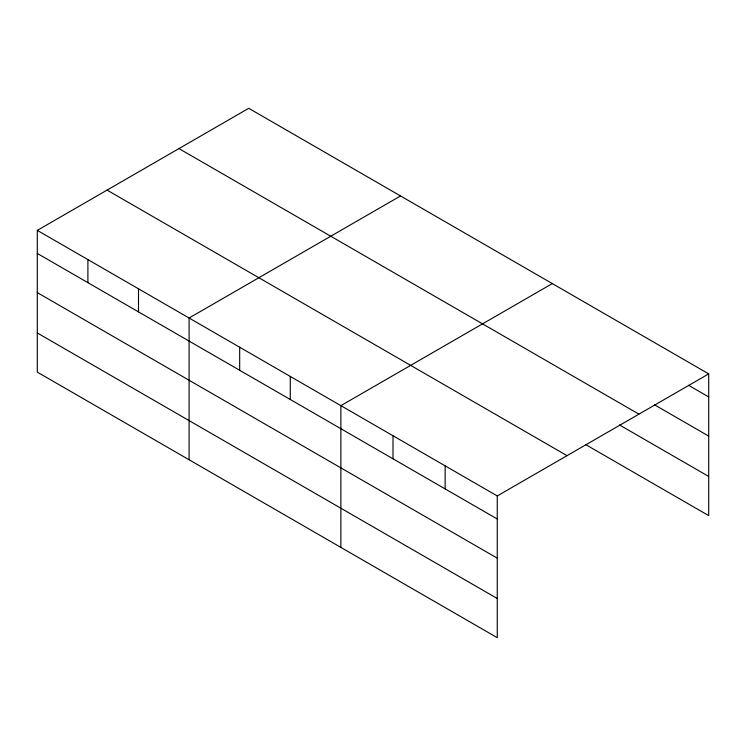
<?xml version="1.0" encoding="UTF-8"?>
<svg xmlns="http://www.w3.org/2000/svg" width="746" height="746" viewBox="0 0 746 746"><rect width="100%" height="100%" fill="white"/><g stroke="black" fill="none" stroke-linecap="round" stroke-linejoin="round"><path stroke-width="1.12" d="M37.3 230.383L497.265 495.941L497.265 637.69L37.3 372.123L37.3 230.383L248.735 108.31L708.7 373.877L708.7 515.617L585.396 444.43M400.527 195.946L189.092 318.02L189.092 459.76M552.31 283.583L340.875 405.656L340.875 547.396M497.265 495.941L708.7 373.877M688.651 385.356L708.7 396.928M654.568 404.845L708.7 436.093M178.965 148.594L638.93 414.151M619.478 424.94L708.7 476.452M107.07 190.099L567.035 455.657M37.3 253.444L497.265 519.002M37.3 292.609L497.265 558.167M37.3 332.958L497.265 598.516M445.138 465.849L445.138 488.9M393.002 435.748L393.002 458.809M290.278 376.441L290.278 399.502M239.68 347.226L239.68 370.286M138.495 288.805L138.495 311.865M87.897 259.599L87.897 282.65"/></g></svg>
